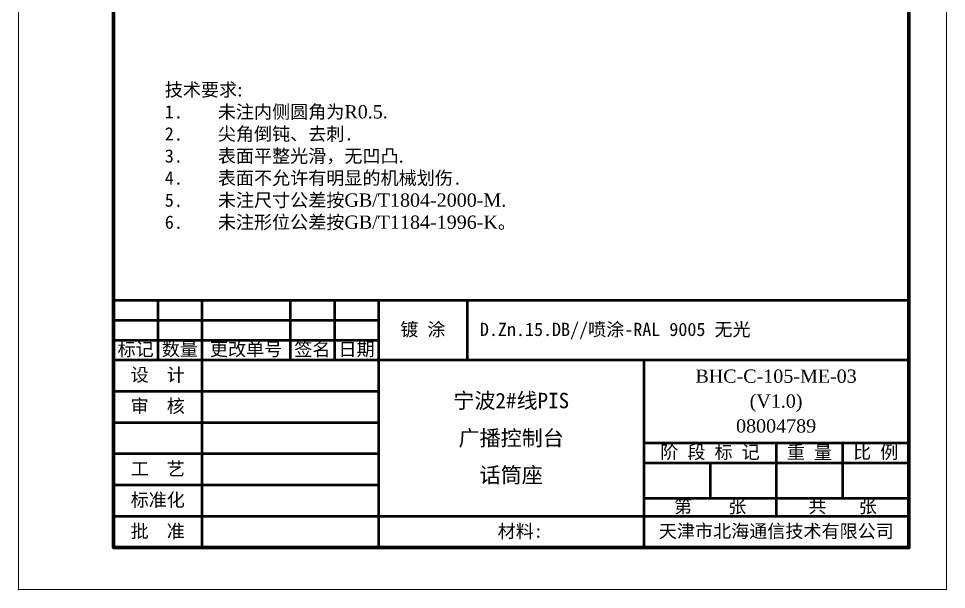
# Model space of a CAD drawing. Header units: millimetres. Extents: x 0 to 470, y -33 to 297.
# Drawn here: x 0 to 210, y 0 to 129.3 of the extents above; entities that cross this region are included whole.
import ezdxf
from ezdxf.enums import TextEntityAlignment as Align

# ---------------------------------------------------------------- set-up
doc = ezdxf.new("R2010")
doc.units = ezdxf.units.MM
for name, color, linetype, lineweight in [('AM_0', 7, 'Continuous', 50), ('AM_6', 2, 'Continuous', 35), ('AM_8', 1, 'Continuous', 25)]:
    doc.layers.add(name, color=color, linetype=linetype, lineweight=lineweight)
doc.styles.add('fs', font='SIMFANG.TTF')
doc.styles.get("Standard").update_dxf_attribs({"font": 'ARIAL.TTF'})
doc.styles.add('tnr', font='TIMES.TTF')

# ---------------------------------------------------------------- blocks, each defined once
blk = doc.blocks.new('BH-BORDER-A4')
at = {"color": 0, "lineweight": 50}
blk.add_line((21.5, 65.5), (21.5, 9.5), dxfattribs=at)
at = {"color": 0, "lineweight": 100, "ltscale": 0.4}
blk.add_lwpolyline([(21.5, 287.5), (201.5, 287.5), (201.5, 9.5), (21.5, 9.5)], close=True, dxfattribs=at)
at = {"layer": 'AM_8', "linetype": 'ByBlock', "lineweight": 13, "ltscale": 0.4}
blk.add_lwpolyline([(0, 297), (210, 297), (210, 0), (0, 0)], close=True, dxfattribs=at)
at = {"layer": 'AM_6', "color": 2, "style": 'tnr'}
blk.add_attdef('BHC-C-105-ME-01', text='', height=3, rotation=180, dxfattribs=at).set_placement((48.77, 283.44), align=Align.MIDDLE_CENTER)
blk = doc.blocks.new('*U41')
at = {"lineweight": 0}
blk.add_blockref('BH-BORDER-A4', (0, 0), dxfattribs=at)
blk = doc.blocks.new('BH-TITLEBLOCK')
at = {"layer": 'AM_0', "lineweight": 50}
for p, q in [((-180, 56), (0, 56)), ((-180, 56), (-180, 0)), ((-170, 56), (-170, 42.5)), ((-160, 56), (-160, 0)), ((-140, 56), (-140, 42.5)), ((-140, 56), (-140, 42.5)), ((-140, 56), (-140, 42.5)), ((-130, 56), (-130, 42.5)), ((-130, 56), (-130, 42.5)), ((-130, 56), (-130, 42.5)), ((-120, 56), (-120, 0)), ((-100, 56), (-100, 42.5)), ((-180, 51.5), (-120, 51.5)), ((-180, 47), (-120, 47)), ((-180, 42.5), (0, 42.5)), ((-60, 42.5), (-60, 0)), ((-180, 35.42), (-120, 35.42)), ((-180, 28.34), (-120, 28.34)), ((-60, 23.7), (0, 23.7)), ((-30, 23.7), (-30, 7.1)), ((-15, 23.7), (-15, 11.2)), ((-180, 21.26), (-120, 21.26)), ((-60, 19.2), (0, 19.2)), ((-45, 19.2), (-45, 11.2)), ((-180, 14.18), (-120, 14.18)), ((-59.94, 11.2), (0, 11.2)), ((-180, 7.1), (0, 7.1))]:
    blk.add_line(p, q, dxfattribs=at)
at = {"layer": 'AM_0', "lineweight": 100, "ltscale": 0.4}
blk.add_lwpolyline([(0, 56), (0, 0), (-180, 0)], dxfattribs=at)
at = {"layer": 'AM_6', "color": 2, "style": 'fs'}
blk.add_attdef('D.ZN.15.DB//喷涂-RAL9004-亚光//丝印', (-97.09, 47.91), '', height=3, dxfattribs=at)
at = {"layer": 'AM_6', "color": 2, "style": 'tnr'}
for tag, p in [('TBA-2477AF-ME-00-00-00', (-30.06, 37.32)), ('(V1.0)', (-30.06, 31.68)), ('00000000', (-30.05, 26.04))]:
    blk.add_attdef(tag, text='', height=3, dxfattribs=at).set_placement(p, align=Align.CENTER)
at = {"layer": 'AM_6', "color": 2, "style": 'fs'}
blk.add_attdef('项目名称', text='', height=3.5, dxfattribs=at).set_placement((-90, 35.04), align=Align.TOP_CENTER)
at = {"layer": 'AM_6', "color": 2}
for tag, height, style, p in [('产品名称', 3.5, 'fs', (-90, 24.8)), ('1:1', 3, 'tnr', (-7.5, 15.2)), ('1', 3, 'tnr', (-45, 9.15)), ('2', 3, 'tnr', (-15, 9.15)), ('AL', 3, 'tnr', (-90, 3.55))]:
    blk.add_attdef(tag, text='', height=height, dxfattribs=dict(at, style=style)).set_placement(p, align=Align.MIDDLE_CENTER)
at = {"layer": 'AM_6', "color": 2, "style": 'fs'}
blk.add_attdef('零件名称', text='', height=3.5, dxfattribs=at).set_placement((-90, 13.62), align=Align.BOTTOM_CENTER)
at = {"layer": 'AM_8', "linetype": 'ByBlock', "ltscale": 0.4, "char_height": 3, "attachment_point": 5}
for s, insert, width in [('{\\fFangSong_GB2312|b0|i0|c134|p49;镀 涂}', (-110, 49.25), 20.003), ('{\\fFangSong_GB2312|b0|i0|c134|p49;标记}', (-175, 44.75), 10), ('{\\fFangSong_GB2312|b0|i0|c134|p49;数量}', (-165, 44.75), 10), ('{\\fFangSong_GB2312|b0|i0|c134|p49;更改单号}', (-150, 44.75), 20), ('{\\fFangSong_GB2312|b0|i0|c134|p49;签名}', (-135, 44.75), 9.9978), ('{\\fFangSong_GB2312|b0|i0|c134|p49;日期}', (-125, 44.75), 10.0022), ('{\\fFangSong_GB2312|b0|i0|c134|p49;设  计}', (-170, 38.96), 20), ('{\\fFangSong_GB2312|b0|i0|c134|p49;审  核}', (-170, 31.88), 20), ('{\\fFangSong_GB2312|b0|i0|c134|p49;阶 段 标 记}', (-45, 21.45), 30), ('{\\fFangSong_GB2312|b0|i0|c134|p49;重 量}', (-22.5, 21.45), 15), ('{\\fFangSong_GB2312|b0|i0|c134|p49;比 例}', (-7.5, 21.45), 15), ('{\\fFangSong_GB2312|b0|i0|c134|p49;工  艺}', (-170, 17.72), 20), ('{\\fFangSong_GB2312|b0|i0|c134|p49;标准化}', (-170, 10.64), 20), ('{\\fFangSong_GB2312|b0|i0|c134|p49;第    张}', (-44.97, 9.15), 29.9401), ('{\\fFangSong_GB2312|b0|i0|c134|p49;共   } {\\fFangSong_GB2312|b0|i0|c134|p49;张}', (-15, 9.17), 30), ('{\\fFangSong_GB2312|b0|i0|c134|p49;批  准}', (-170, 3.55), 20), ('{\\fFangSong_GB2312|b0|i0|c134|p49;  材料:}', (-90, 3.55), 60), ('{\\fFangSong_GB2312|b0|i0|c134|p49;天津市北海通信技术有限公司}', (-30, 3.55), 60)]:
    blk.add_mtext(s, dxfattribs=dict(at, insert=insert, width=width))

msp = doc.modelspace()

# ---------------------------------------------------------------- linework, layer by layer
msp.add_point((0, 0))

# ---------------------------------------------------------------- block references
at = {"lineweight": 0}
msp.add_blockref('BH-TITLEBLOCK', (201.5, 9.5), dxfattribs=at).add_auto_attribs({'产品名称': '广播控制台', '项目名称': '宁波2#线PIS', '零件名称': '话筒座', '(V1.0)': '(V1.0)', '00000000': '08004789', 'TBA-2477AF-ME-00-00-00': 'BHC-C-105-ME-03', 'D.ZN.15.DB//喷涂-RAL9004-亚光//丝印': 'D.Zn.15.DB//喷涂-RAL 9005 无光'})
at = {"layer": 'AM_6'}
msp.add_blockref('*U41', (0, 0), dxfattribs=at)

# ---------------------------------------------------------------- texts
at = {"layer": 'AM_6', "insert": (33.098, 114.704), "char_height": 3, "attachment_point": 1, "style": 'fs'}
msp.add_mtext_dynamic_manual_height_columns('技术要求{\\fTimes New Roman|b0|i0|c238|p18;:\\P\\pi-9,l9,t9;}1.^I未注内侧圆角为{\\fTimes New Roman|b0|i0|c238|p18;R0.5.\\P}2.^I尖角倒钝、去刺.{\\fTimes New Roman|b0|i0|c238|p18;\\P}3.^I表面平整光滑，无凹凸{\\fTimes New Roman|b0|i0|c238|p18;.\\P}4.^I表面不允许有明显的机械划伤.{\\fTimes New Roman|b0|i0|c238|p18;\\P}5.^I未注尺寸公差按{\\fTimes New Roman|b0|i0|c238|p18;GB/T1804-2000-M.\\P}6.^I未注形位公差按{\\fTimes New Roman|b0|i0|c238|p18;GB/T1184-1996-K}。', width=100.1185, gutter_width=12.5, heights=[0], dxfattribs=at)

doc.saveas('drawing.dxf')
